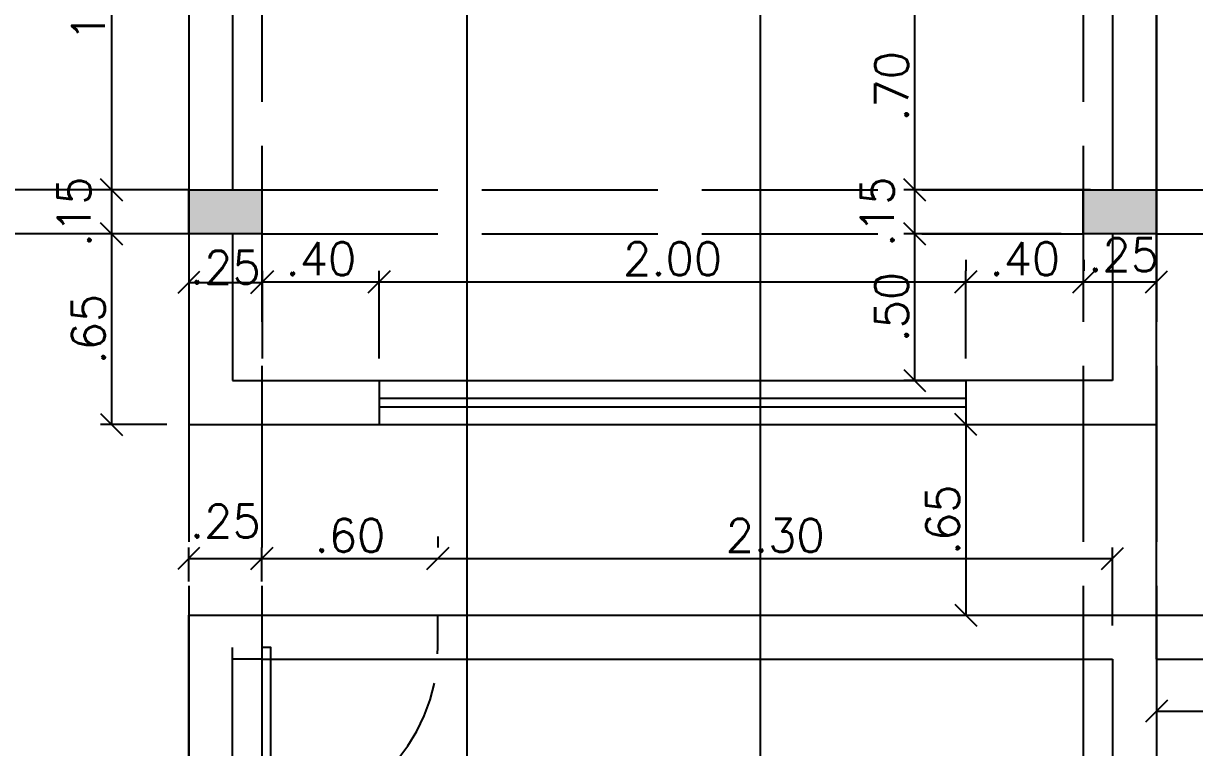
# Model space of a CAD drawing. Header units: inches. Extents: x -2 to 120, y -6 to 26.
# Drawn here: x 108.419 to 112.412, y 2.508 to 4.977 of the extents above; entities that cross this region are included whole.
import ezdxf

# ---------------------------------------------------------------- set-up
doc = ezdxf.new("R2010")
doc.units = ezdxf.units.IN
doc.header["$MEASUREMENT"] = 0
doc.linetypes.add('ACAD_ISO02W100', pattern=[15, 12, -3])
for name, color, linetype in [('Alvenaria', 4, 'Continuous'), ('ARQ-COTAS', 1, 'Continuous'), ('Estrutura', 6, 'Continuous'), ('Hachura', 8, 'Continuous'), ('Janela', 3, 'Continuous'), ('Peitoril', 1, 'Continuous'), ('Porta', 3, 'Continuous'), ('Projecao', 1, 'ACAD_ISO02W100'), ('Soleira', 1, 'Continuous')]:
    doc.layers.add(name, color=color, linetype=linetype)
doc.layers.get('0').off()
doc.styles.add('ROMANS', font='romans.shx')
doc.dimstyles.new('1-75', dxfattribs={"dimscale": 0.75, "dimtxt": 0.15, "dimasz": 0.1, "dimexe": 0.05, "dimexo": 0.1, "dimgap": 0.03, "dimtad": 1, "dimzin": 5, "dimdsep": 46, "dimtxsty": 'ROMANS', "dimblk": 'OBLIQUE', "dimcen": 0, "dimclrd": 256, "dimclre": 256, "dimclrt": 2, "dimadec": 0, "dimazin": 0, "dimtfac": 1, "dimtofl": 0, "dimtmove": 2, "dimatfit": 3, "dimfxl": 0.04, "dimtolj": 1, "dimtzin": 1, "dimarcsym": 0})

# ---------------------------------------------------------------- blocks, each defined once
blk = doc.blocks.new('_Oblique')
at = {"color": 0, "linetype": 'ByBlock', "lineweight": -2}
blk.add_line((-0.5, -0.5), (0.5, 0.5), dxfattribs=at)
blk = doc.blocks.new('*D1194')
at = {"layer": 'ARQ-COTAS', "lineweight": -2, "transparency": 16777216}
for p, q in [((112.0349, 4.1708), (112.0349, 4.1333)), ((112.2821, 4.1708), (112.2821, 4.1333)), ((112.0349, 4.0958), (112.2821, 4.0958))]:
    blk.add_line(p, q, dxfattribs=at)
at = {"layer": 'DEFPOINTS', "color": 0, "transparency": 16777216}
for p in [(112.0349, 4.0958), (112.2821, 4.0958), (112.2821, 4.0958)]:
    blk.add_point(p, dxfattribs=at)
at = {"layer": 'ARQ-COTAS', "lineweight": -2, "transparency": 16777216, "xscale": 0.07500000000000001, "yscale": 0.07500000000000001, "zscale": 0.07500000000000001, "rotation": 180}
blk.add_blockref('_Oblique', (112.0349, 4.0958), dxfattribs=at)
at = {"layer": 'ARQ-COTAS', "lineweight": -2, "transparency": 16777216, "xscale": 0.07500000000000001, "yscale": 0.07500000000000001, "zscale": 0.07500000000000001}
blk.add_blockref('_Oblique', (112.2821, 4.0958), dxfattribs=at)
at = {"layer": 'ARQ-COTAS', "color": 2, "transparency": 16777216, "insert": (112.1704, 4.1883), "char_height": 0.1125, "attachment_point": 5, "style": 'ROMANS'}
blk.add_mtext('\\A1;.25', dxfattribs=at)
blk = doc.blocks.new('*D1195')
at = {"layer": 'ARQ-COTAS', "lineweight": -2, "transparency": 16777216}
for p, q in [((112.0349, 4.1708), (112.0349, 4.1333)), ((111.6324, 3.8349), (111.6324, 4.1333)), ((111.6324, 4.0958), (112.0349, 4.0958))]:
    blk.add_line(p, q, dxfattribs=at)
at = {"layer": 'DEFPOINTS', "color": 0, "transparency": 16777216}
for p in [(112.0349, 4.0958), (112.0349, 4.0958), (111.6324, 3.7599)]:
    blk.add_point(p, dxfattribs=at)
at = {"layer": 'ARQ-COTAS', "lineweight": -2, "transparency": 16777216, "xscale": 0.07500000000000001, "yscale": 0.07500000000000001, "zscale": 0.07500000000000001, "rotation": 180}
blk.add_blockref('_Oblique', (111.6324, 4.0958), dxfattribs=at)
at = {"layer": 'ARQ-COTAS', "lineweight": -2, "transparency": 16777216, "xscale": 0.07500000000000001, "yscale": 0.07500000000000001, "zscale": 0.07500000000000001}
blk.add_blockref('_Oblique', (112.0349, 4.0958), dxfattribs=at)
at = {"layer": 'ARQ-COTAS', "color": 2, "transparency": 16777216, "insert": (111.8337, 4.1746), "char_height": 0.1125, "attachment_point": 5, "style": 'ROMANS'}
blk.add_mtext('\\A1;.40', dxfattribs=at)
blk = doc.blocks.new('*D1196')
at = {"layer": 'ARQ-COTAS', "lineweight": -2, "transparency": 16777216}
for p, q in [((111.6324, 4.1708), (111.6324, 4.1333)), ((109.6324, 3.8349), (109.6324, 4.1333)), ((109.6324, 4.0958), (111.6324, 4.0958))]:
    blk.add_line(p, q, dxfattribs=at)
at = {"layer": 'DEFPOINTS', "color": 0, "transparency": 16777216}
for p in [(111.6324, 4.0958), (111.6324, 4.0958), (109.6324, 3.7599)]:
    blk.add_point(p, dxfattribs=at)
at = {"layer": 'ARQ-COTAS', "lineweight": -2, "transparency": 16777216, "xscale": 0.07500000000000001, "yscale": 0.07500000000000001, "zscale": 0.07500000000000001, "rotation": 180}
blk.add_blockref('_Oblique', (109.6324, 4.0958), dxfattribs=at)
at = {"layer": 'ARQ-COTAS', "lineweight": -2, "transparency": 16777216, "xscale": 0.07500000000000001, "yscale": 0.07500000000000001, "zscale": 0.07500000000000001}
blk.add_blockref('_Oblique', (111.6324, 4.0958), dxfattribs=at)
at = {"layer": 'ARQ-COTAS', "color": 2, "transparency": 16777216, "insert": (110.6324, 4.1746), "char_height": 0.1125, "attachment_point": 5, "style": 'ROMANS'}
blk.add_mtext('\\A1;2.00', dxfattribs=at)
blk = doc.blocks.new('*D1197')
at = {"layer": 'ARQ-COTAS', "lineweight": -2, "transparency": 16777216}
for p, q in [((109.2343, 3.8349), (109.2343, 4.1333)), ((109.6324, 4.0672), (109.6324, 4.1333)), ((109.2343, 4.0958), (109.6324, 4.0958))]:
    blk.add_line(p, q, dxfattribs=at)
at = {"layer": 'DEFPOINTS', "color": 0, "transparency": 16777216}
for p in [(109.6324, 4.0958), (109.6324, 3.9922), (109.2343, 3.7599)]:
    blk.add_point(p, dxfattribs=at)
at = {"layer": 'ARQ-COTAS', "lineweight": -2, "transparency": 16777216, "xscale": 0.07500000000000001, "yscale": 0.07500000000000001, "zscale": 0.07500000000000001, "rotation": 180}
blk.add_blockref('_Oblique', (109.2343, 4.0958), dxfattribs=at)
at = {"layer": 'ARQ-COTAS', "lineweight": -2, "transparency": 16777216, "xscale": 0.07500000000000001, "yscale": 0.07500000000000001, "zscale": 0.07500000000000001}
blk.add_blockref('_Oblique', (109.6324, 4.0958), dxfattribs=at)
at = {"layer": 'ARQ-COTAS', "color": 2, "transparency": 16777216, "insert": (109.4334, 4.1746), "char_height": 0.1125, "attachment_point": 5, "style": 'ROMANS'}
blk.add_mtext('\\A1;.40', dxfattribs=at)
blk = doc.blocks.new('*D1198')
at = {"layer": 'ARQ-COTAS', "lineweight": -2, "transparency": 16777216}
for p, q in [((108.9824, 4.1849), (108.9824, 4.0564)), ((109.2324, 4.1689), (109.2324, 4.1314)), ((108.9824, 4.0939), (109.2324, 4.0939))]:
    blk.add_line(p, q, dxfattribs=at)
at = {"layer": 'DEFPOINTS', "color": 0, "transparency": 16777216}
for p in [(108.9824, 4.2599), (109.2324, 4.0939), (109.2324, 4.0939)]:
    blk.add_point(p, dxfattribs=at)
at = {"layer": 'ARQ-COTAS', "lineweight": -2, "transparency": 16777216, "xscale": 0.07500000000000001, "yscale": 0.07500000000000001, "zscale": 0.07500000000000001, "rotation": 180}
blk.add_blockref('_Oblique', (108.9824, 4.0939), dxfattribs=at)
at = {"layer": 'ARQ-COTAS', "lineweight": -2, "transparency": 16777216, "xscale": 0.07500000000000001, "yscale": 0.07500000000000001, "zscale": 0.07500000000000001}
blk.add_blockref('_Oblique', (109.2324, 4.0939), dxfattribs=at)
at = {"layer": 'ARQ-COTAS', "color": 2, "transparency": 16777216, "insert": (109.1074, 4.146), "char_height": 0.1125, "attachment_point": 5, "style": 'ROMANS'}
blk.add_mtext('\\A1;.25', dxfattribs=at)
blk = doc.blocks.new('*D1200')
at = {"layer": 'ARQ-COTAS', "lineweight": -2, "transparency": 16777216}
for p, q in [((109.8324, 3.2278), (109.8324, 3.1903)), ((112.1324, 2.9249), (112.1324, 3.1903)), ((109.8324, 3.1528), (112.1324, 3.1528))]:
    blk.add_line(p, q, dxfattribs=at)
at = {"layer": 'DEFPOINTS', "color": 0, "transparency": 16777216}
for p in [(109.8324, 3.1528), (112.1324, 3.1528), (112.1324, 2.8499)]:
    blk.add_point(p, dxfattribs=at)
at = {"layer": 'ARQ-COTAS', "lineweight": -2, "transparency": 16777216, "xscale": 0.07500000000000001, "yscale": 0.07500000000000001, "zscale": 0.07500000000000001, "rotation": 180}
blk.add_blockref('_Oblique', (109.8324, 3.1528), dxfattribs=at)
at = {"layer": 'ARQ-COTAS', "lineweight": -2, "transparency": 16777216, "xscale": 0.07500000000000001, "yscale": 0.07500000000000001, "zscale": 0.07500000000000001}
blk.add_blockref('_Oblique', (112.1324, 3.1528), dxfattribs=at)
at = {"layer": 'ARQ-COTAS', "color": 2, "transparency": 16777216, "insert": (110.9824, 3.2316), "char_height": 0.1125, "attachment_point": 5, "style": 'ROMANS'}
blk.add_mtext('\\A1;2.30', dxfattribs=at)
blk = doc.blocks.new('*D1201')
at = {"layer": 'ARQ-COTAS', "lineweight": -2, "transparency": 16777216}
for p, q in [((109.8324, 3.2278), (109.8324, 3.1903)), ((109.2324, 3.0749), (109.2324, 3.1903)), ((109.2324, 3.1528), (109.8324, 3.1528))]:
    blk.add_line(p, q, dxfattribs=at)
at = {"layer": 'DEFPOINTS', "color": 0, "transparency": 16777216}
for p in [(109.8324, 3.1528), (109.8324, 3.1528), (109.2324, 2.9999)]:
    blk.add_point(p, dxfattribs=at)
at = {"layer": 'ARQ-COTAS', "lineweight": -2, "transparency": 16777216, "xscale": 0.07500000000000001, "yscale": 0.07500000000000001, "zscale": 0.07500000000000001, "rotation": 180}
blk.add_blockref('_Oblique', (109.2324, 3.1528), dxfattribs=at)
at = {"layer": 'ARQ-COTAS', "lineweight": -2, "transparency": 16777216, "xscale": 0.07500000000000001, "yscale": 0.07500000000000001, "zscale": 0.07500000000000001}
blk.add_blockref('_Oblique', (109.8324, 3.1528), dxfattribs=at)
at = {"layer": 'ARQ-COTAS', "color": 2, "transparency": 16777216, "insert": (109.5324, 3.2316), "char_height": 0.1125, "attachment_point": 5, "style": 'ROMANS'}
blk.add_mtext('\\A1;.60', dxfattribs=at)
blk = doc.blocks.new('*D1202')
at = {"layer": 'ARQ-COTAS', "lineweight": -2, "transparency": 16777216}
for p, q in [((109.2324, 3.2278), (109.2324, 3.1903)), ((108.9824, 3.0749), (108.9824, 3.1903)), ((108.9824, 3.1528), (109.2324, 3.1528))]:
    blk.add_line(p, q, dxfattribs=at)
at = {"layer": 'DEFPOINTS', "color": 0, "transparency": 16777216}
for p in [(109.2324, 3.1528), (109.2324, 3.1528), (108.9824, 2.9999)]:
    blk.add_point(p, dxfattribs=at)
at = {"layer": 'ARQ-COTAS', "lineweight": -2, "transparency": 16777216, "xscale": 0.07500000000000001, "yscale": 0.07500000000000001, "zscale": 0.07500000000000001, "rotation": 180}
blk.add_blockref('_Oblique', (108.9824, 3.1528), dxfattribs=at)
at = {"layer": 'ARQ-COTAS', "lineweight": -2, "transparency": 16777216, "xscale": 0.07500000000000001, "yscale": 0.07500000000000001, "zscale": 0.07500000000000001}
blk.add_blockref('_Oblique', (109.2324, 3.1528), dxfattribs=at)
at = {"layer": 'ARQ-COTAS', "color": 2, "transparency": 16777216, "insert": (109.1074, 3.2803), "char_height": 0.1125, "attachment_point": 5, "style": 'ROMANS'}
blk.add_mtext('\\A1;.25', dxfattribs=at)
blk = doc.blocks.new('*D1204')
at = {"layer": 'ARQ-COTAS', "lineweight": -2, "transparency": 16777216}
for p, q in [((112.2824, 2.7749), (112.2824, 2.5948)), ((114.7724, 2.7073), (114.7724, 2.6698)), ((112.2824, 2.6323), (114.7724, 2.6323))]:
    blk.add_line(p, q, dxfattribs=at)
at = {"layer": 'DEFPOINTS', "color": 0, "transparency": 16777216}
for p in [(112.2824, 2.8499), (114.7724, 2.6323), (114.7724, 2.6323)]:
    blk.add_point(p, dxfattribs=at)
at = {"layer": 'ARQ-COTAS', "lineweight": -2, "transparency": 16777216, "xscale": 0.07500000000000001, "yscale": 0.07500000000000001, "zscale": 0.07500000000000001, "rotation": 180}
blk.add_blockref('_Oblique', (112.2824, 2.6323), dxfattribs=at)
at = {"layer": 'ARQ-COTAS', "lineweight": -2, "transparency": 16777216, "xscale": 0.07500000000000001, "yscale": 0.07500000000000001, "zscale": 0.07500000000000001}
blk.add_blockref('_Oblique', (114.7724, 2.6323), dxfattribs=at)
at = {"layer": 'ARQ-COTAS', "color": 2, "transparency": 16777216, "insert": (113.5274, 2.711), "char_height": 0.1125, "attachment_point": 5, "style": 'ROMANS'}
blk.add_mtext('\\A1;2.49', dxfattribs=at)
blk = doc.blocks.new('*D1233')
at = {"layer": 'ARQ-COTAS', "lineweight": -2, "transparency": 16777216}
for p, q in [((111.5574, 3.6099), (111.5949, 3.6099)), ((111.6324, 3.6099), (111.6324, 2.9599)), ((111.5574, 2.9599), (111.5949, 2.9599))]:
    blk.add_line(p, q, dxfattribs=at)
at = {"layer": 'DEFPOINTS', "color": 0, "transparency": 16777216}
for p in [(111.6324, 3.6099), (111.6324, 2.9599), (111.6324, 2.9599)]:
    blk.add_point(p, dxfattribs=at)
at = {"layer": 'ARQ-COTAS', "lineweight": -2, "transparency": 16777216, "xscale": 0.07500000000000001, "yscale": 0.07500000000000001, "zscale": 0.07500000000000001}
for p, rotation in [((111.6324, 3.6099), 90), ((111.6324, 2.9599), 270)]:
    blk.add_blockref('_Oblique', p, dxfattribs=dict(at, rotation=rotation))
at = {"layer": 'ARQ-COTAS', "color": 2, "transparency": 16777216, "insert": (111.5536, 3.2849), "char_height": 0.1125, "attachment_point": 5, "rotation": 90, "style": 'ROMANS'}
blk.add_mtext('\\A1;.65', dxfattribs=at)
blk = doc.blocks.new('*D1237')
at = {"layer": 'ARQ-COTAS', "lineweight": -2, "transparency": 16777216}
for p, q in [((108.9074, 4.2599), (108.6818, 4.2599)), ((108.7193, 4.2599), (108.7193, 3.6099)), ((108.9074, 3.6099), (108.6818, 3.6099))]:
    blk.add_line(p, q, dxfattribs=at)
at = {"layer": 'DEFPOINTS', "color": 0, "transparency": 16777216}
for p in [(108.9824, 4.2599), (108.7193, 3.6099), (108.9824, 3.6099)]:
    blk.add_point(p, dxfattribs=at)
at = {"layer": 'ARQ-COTAS', "lineweight": -2, "transparency": 16777216, "xscale": 0.07500000000000001, "yscale": 0.07500000000000001, "zscale": 0.07500000000000001}
for p, rotation in [((108.7193, 4.2599), 90), ((108.7193, 3.6099), 270)]:
    blk.add_blockref('_Oblique', p, dxfattribs=dict(at, rotation=rotation))
at = {"layer": 'ARQ-COTAS', "color": 2, "transparency": 16777216, "insert": (108.6406, 3.9349), "char_height": 0.1125, "attachment_point": 5, "rotation": 90, "style": 'ROMANS'}
blk.add_mtext('\\A1;.65', dxfattribs=at)
blk = doc.blocks.new('*D1238')
at = {"layer": 'ARQ-COTAS', "lineweight": -2, "transparency": 16777216}
for p, q in [((108.9074, 4.4099), (108.6818, 4.4099)), ((108.7193, 4.4099), (108.7193, 4.2599)), ((108.9074, 4.2599), (108.6818, 4.2599))]:
    blk.add_line(p, q, dxfattribs=at)
at = {"layer": 'DEFPOINTS', "color": 0, "transparency": 16777216}
for p in [(108.9824, 4.4099), (108.7193, 4.2599), (108.9824, 4.2599)]:
    blk.add_point(p, dxfattribs=at)
at = {"layer": 'ARQ-COTAS', "lineweight": -2, "transparency": 16777216, "xscale": 0.07500000000000001, "yscale": 0.07500000000000001, "zscale": 0.07500000000000001}
for p, rotation in [((108.7193, 4.4099), 90), ((108.7193, 4.2599), 270)]:
    blk.add_blockref('_Oblique', p, dxfattribs=dict(at, rotation=rotation))
at = {"layer": 'ARQ-COTAS', "color": 2, "transparency": 16777216, "insert": (108.5918, 4.3349), "char_height": 0.1125, "attachment_point": 5, "rotation": 90, "style": 'ROMANS'}
blk.add_mtext('\\A1;.15', dxfattribs=at)
blk = doc.blocks.new('*D1239')
at = {"layer": 'ARQ-COTAS', "lineweight": -2, "transparency": 16777216}
for p, q in [((108.9074, 5.7599), (108.6818, 5.7599)), ((108.7193, 5.7599), (108.7193, 4.4099)), ((108.9074, 4.4099), (108.6818, 4.4099))]:
    blk.add_line(p, q, dxfattribs=at)
at = {"layer": 'DEFPOINTS', "color": 0, "transparency": 16777216}
for p in [(108.9824, 5.7599), (108.7193, 4.4099), (108.9824, 4.4099)]:
    blk.add_point(p, dxfattribs=at)
at = {"layer": 'ARQ-COTAS', "lineweight": -2, "transparency": 16777216, "xscale": 0.07500000000000001, "yscale": 0.07500000000000001, "zscale": 0.07500000000000001}
for p, rotation in [((108.7193, 5.7599), 90), ((108.7193, 4.4099), 270)]:
    blk.add_blockref('_Oblique', p, dxfattribs=dict(at, rotation=rotation))
at = {"layer": 'ARQ-COTAS', "color": 2, "transparency": 16777216, "insert": (108.6406, 5.0849), "char_height": 0.1125, "attachment_point": 5, "rotation": 90, "style": 'ROMANS'}
blk.add_mtext('\\A1;1.35', dxfattribs=at)
blk = doc.blocks.new('*D1246')
at = {"layer": 'ARQ-COTAS', "lineweight": -2, "transparency": 16777216}
for p, q in [((111.9572, 5.1146), (111.4204, 5.1146)), ((111.4579, 5.1146), (111.4579, 4.4099)), ((112.0574, 4.4099), (111.4204, 4.4099))]:
    blk.add_line(p, q, dxfattribs=at)
at = {"layer": 'DEFPOINTS', "color": 0, "transparency": 16777216}
for p in [(112.0322, 5.1146), (111.4579, 4.4099), (112.1324, 4.4099)]:
    blk.add_point(p, dxfattribs=at)
at = {"layer": 'ARQ-COTAS', "lineweight": -2, "transparency": 16777216, "xscale": 0.07500000000000001, "yscale": 0.07500000000000001, "zscale": 0.07500000000000001}
for p, rotation in [((111.4579, 5.1146), 90), ((111.4579, 4.4099), 270)]:
    blk.add_blockref('_Oblique', p, dxfattribs=dict(at, rotation=rotation))
at = {"layer": 'ARQ-COTAS', "color": 2, "transparency": 16777216, "insert": (111.3791, 4.7623), "char_height": 0.1125, "attachment_point": 5, "rotation": 90, "style": 'ROMANS'}
blk.add_mtext('\\A1;.70', dxfattribs=at)
blk = doc.blocks.new('*D1247')
at = {"layer": 'ARQ-COTAS', "lineweight": -2, "transparency": 16777216}
for p, q in [((111.9572, 4.4099), (111.4204, 4.4099)), ((111.4579, 4.4099), (111.4579, 4.2599)), ((111.9574, 4.2599), (111.4204, 4.2599))]:
    blk.add_line(p, q, dxfattribs=at)
at = {"layer": 'DEFPOINTS', "color": 0, "transparency": 16777216}
for p in [(112.0322, 4.4099), (111.4579, 4.2599), (112.0324, 4.2599)]:
    blk.add_point(p, dxfattribs=at)
at = {"layer": 'ARQ-COTAS', "lineweight": -2, "transparency": 16777216, "xscale": 0.07500000000000001, "yscale": 0.07500000000000001, "zscale": 0.07500000000000001}
for p, rotation in [((111.4579, 4.4099), 90), ((111.4579, 4.2599), 270)]:
    blk.add_blockref('_Oblique', p, dxfattribs=dict(at, rotation=rotation))
at = {"layer": 'ARQ-COTAS', "color": 2, "transparency": 16777216, "insert": (111.3304, 4.3349), "char_height": 0.1125, "attachment_point": 5, "rotation": 90, "style": 'ROMANS'}
blk.add_mtext('\\A1;.15', dxfattribs=at)
blk = doc.blocks.new('*D1248')
at = {"layer": 'ARQ-COTAS', "lineweight": -2, "transparency": 16777216}
for p, q in [((111.9572, 4.2599), (111.4204, 4.2599)), ((111.4579, 4.2599), (111.4579, 3.7599)), ((112.0574, 3.7599), (111.4204, 3.7599))]:
    blk.add_line(p, q, dxfattribs=at)
at = {"layer": 'DEFPOINTS', "color": 0, "transparency": 16777216}
for p in [(112.0322, 4.2599), (111.4579, 3.7599), (112.1324, 3.7599)]:
    blk.add_point(p, dxfattribs=at)
at = {"layer": 'ARQ-COTAS', "lineweight": -2, "transparency": 16777216, "xscale": 0.07500000000000001, "yscale": 0.07500000000000001, "zscale": 0.07500000000000001}
for p, rotation in [((111.4579, 4.2599), 90), ((111.4579, 3.7599), 270)]:
    blk.add_blockref('_Oblique', p, dxfattribs=dict(at, rotation=rotation))
at = {"layer": 'ARQ-COTAS', "color": 2, "transparency": 16777216, "insert": (111.3791, 4.0099), "char_height": 0.1125, "attachment_point": 5, "rotation": 90, "style": 'ROMANS'}
blk.add_mtext('\\A1;.50', dxfattribs=at)

msp = doc.modelspace()

# ---------------------------------------------------------------- hatches: boundary and pattern name
at = {"layer": 'Hachura', "ltscale": 0.03}
h = msp.add_hatch(dxfattribs=at)
h.set_pattern_fill('AR-CONC', color=256, scale=0.01, angle=-90)
h.set_pattern_definition([(320, (104.13239, 15.25994), (-0.00627521, -0.07172602), [0.0075, -0.0825]), (265, (104.13239, 15.25994), (0.0752192, 0.01387513), [0.006, -0.066]), (10.45144, (104.131866, 15.25396), (0.068944, -0.05785088), [0.00637402, -0.0701142]), (316.1842, (104.15239, 15.25994), (-0.01655193, -0.10672413), [0.01125, -0.12375]), (6.63564, (104.15101, 15.25105), (0.09741186, -0.0934662), [0.00956103, -0.1051714]), (261.18416, (104.15239, 15.25994), (0.09741186, -0.0934662), [0.009, -0.099]), (291, (104.14739, 15.24994), (-0.04026189, -0.0596907), [0.0075, -0.0825]), (236, (104.14739, 15.24994), (0.072515, -0.02433153), [0.006, -0.066]), (341.45144, (104.14403, 15.244966), (0.03225312, -0.08402224), [0.00637402, -0.0701142]), (307.5, (104.132388, 15.25994), (0.033289385, -0.001215986), [0, -0.0652, 0, -0.067, 0, -0.06625]), (277.5, (104.13239, 15.25994), (0.03944117, -0.026306954), [0, -0.0382, 0, -0.0637, 0, -0.02525]), (237.5, (104.132388, 15.28224), (-0.002255487, -0.053382244), [0, -0.025, 0, -0.078, 0, -0.1035]), (227.5, (104.13239, 15.29224), (0.0100105, -0.05831862), [0, -0.0325, 0, -0.0518, 0, -0.0735])])
h.paths.add_polyline_path([(109.2324, 15.0599), (109.2324, 15.2599), (108.9824, 15.2599), (108.9824, 15.0599)])
h.paths.add_polyline_path([(112.0324, 15.2599), (112.0324, 15.0599), (112.2824, 15.0599), (112.2824, 15.2599)])
h.paths.add_polyline_path([(112.2822, 9.7599), (112.2822, 9.9099), (112.0324, 9.9099), (112.0324, 9.7599)])
h.paths.add_polyline_path([(109.2324, 9.7599), (109.2324, 9.9099), (108.9824, 9.9099), (108.9824, 9.7599)])
h.paths.add_polyline_path([(109.2324, 4.2599), (109.2324, 4.4099), (108.9824, 4.4099), (108.9824, 4.2599)])
h.paths.add_polyline_path([(112.2821, 4.2599), (112.2821, 4.4099), (112.0324, 4.4099), (112.0324, 4.2599)])
h.paths.add_polyline_path([(116.9324, 15.0099), (117.1324, 15.0099), (117.1324, 15.2599), (116.9324, 15.2599)])
h.paths.add_polyline_path([(117.1324, 9.7099), (117.1324, 9.9599), (116.9324, 9.9599), (116.9324, 9.7099)])
h.paths.add_polyline_path([(117.1324, 4.5099), (116.9324, 4.5099), (116.9324, 4.2599), (117.1324, 4.2599)])
h.paths.add_polyline_path([(117.1324, 0.5099), (116.9324, 0.5099), (116.9324, 0.2599), (117.1324, 0.2599)])
h.paths.add_polyline_path([(109.2324, 0.4499), (108.9824, 0.4499), (108.9824, 0.2499), (109.2324, 0.2499)])
h.paths.add_polyline_path([(104.3324, 0.2499), (104.3324, 0.4999), (104.1324, 0.4999), (104.1324, 0.2499)])
h.paths.add_polyline_path([(104.3324, 4.1999), (104.3324, 4.4499), (104.1324, 4.4499), (104.1324, 4.1999)])
h.paths.add_polyline_path([(104.3324, 9.7099), (104.3324, 9.9599), (104.1324, 9.9599), (104.1324, 9.7099)])
h.paths.add_polyline_path([(104.3324, 15.0099), (104.3324, 15.2599), (104.1324, 15.2599), (104.1324, 15.0099)])
h.paths.add_polyline_path([(110.6551, 1.585), (110.6551, 1.0519), (110.8239, 1.0519), (110.8239, 1.585)], flags=9)
h.paths.add_polyline_path([(110.8201, 1.7375), (110.8201, 1.1562), (110.9888, 1.1562), (110.9888, 1.7375)], flags=9)

# ---------------------------------------------------------------- linework, layer by layer
at = {"layer": 'Alvenaria', "ltscale": 0.03}
for p, q in [((109.9324, 0.3999), (109.9324, 17.4113)), ((110.9324, 0.3999), (110.9324, 16.2599)), ((112.2824, 2.8099), (112.2824, 16.2599))]:
    msp.add_line(p, q, dxfattribs=at)
at = {"layer": 'Alvenaria'}
for p, q in [((108.9824, 5.7599), (108.9824, 4.4099)), ((109.1324, 5.7599), (109.1324, 4.4099)), ((112.1324, 5.1099), (112.1324, 4.4099)), ((112.2824, 5.1099), (112.2824, 4.4099)), ((108.9824, 4.2599), (108.9824, 3.6099)), ((109.1324, 4.2599), (109.1324, 3.7599)), ((112.1324, 4.2599), (112.1324, 3.7599)), ((112.2824, 3.6099), (112.2824, 4.2599)), ((109.1324, 3.7599), (109.6324, 3.7599)), ((109.6324, 3.7599), (109.6324, 3.6099)), ((111.6324, 3.7599), (111.6324, 3.6099)), ((112.1324, 3.7599), (111.6324, 3.7599)), ((108.9824, 3.6099), (109.6324, 3.6099)), ((111.6324, 3.6099), (112.2824, 3.6099)), ((108.9824, 0.4499), (108.9824, 2.9599)), ((108.9824, 2.9599), (109.2324, 2.9599)), ((109.2324, 2.9599), (109.2324, 2.8499)), ((109.8324, 2.8499), (109.8324, 2.9599)), ((109.8324, 2.9599), (112.2824, 2.9599)), ((112.2824, 2.9599), (112.9324, 2.9599)), ((109.1324, 0.4499), (109.1324, 2.8499)), ((109.2324, 2.8099), (109.1324, 2.8099)), ((109.8324, 2.8099), (112.1324, 2.8099)), ((112.1324, 2.8099), (112.1324, 0.4499)), ((112.2824, 2.8099), (112.2824, 0.4499)), ((112.2824, 2.8099), (114.7724, 2.8099))]:
    msp.add_line(p, q, dxfattribs=at)
at = {"layer": 'Estrutura'}
for p, q in [((108.9824, 4.4099), (109.2324, 4.4099)), ((108.9824, 4.2599), (108.9824, 4.4099)), ((109.2324, 4.4099), (109.2324, 4.2599)), ((112.0324, 4.2599), (112.0324, 4.4099)), ((112.0324, 4.4099), (112.2824, 4.4099)), ((112.2824, 4.4099), (112.2824, 4.2599)), ((109.2324, 4.2599), (108.9824, 4.2599)), ((112.2824, 4.2599), (112.0324, 4.2599))]:
    msp.add_line(p, q, dxfattribs=at)
at = {"layer": 'Janela'}
for p, q in [((109.6324, 3.6999), (111.6324, 3.6999)), ((109.6324, 3.6699), (111.6324, 3.6699))]:
    msp.add_line(p, q, dxfattribs=at)
at = {"layer": 'Peitoril'}
for p, q in [((109.6324, 3.7599), (111.6324, 3.7599)), ((109.6324, 3.6099), (111.6324, 3.6099))]:
    msp.add_line(p, q, dxfattribs=at)
at = {"layer": 'Porta', "ltscale": 0.05}
msp.add_lwpolyline([(109.2324, 2.8499), (109.2324, 2.2499), (109.2624, 2.2499), (109.2624, 2.8499)], close=True, dxfattribs=at)
at = {"layer": 'Projecao', "ltscale": 0.05}
for p, q in [((108.9824, 15.0599), (108.9824, 0.4499)), ((109.2324, 15.0599), (109.2324, 0.4499)), ((112.0324, 15.0599), (112.032, 0.4499)), ((112.2824, 15.0599), (112.282, 0.4499)), ((108.9824, 4.4099), (104.3324, 4.4099)), ((109.2324, 4.4099), (112.0324, 4.4099)), ((112.2824, 4.4099), (116.9172, 4.4099)), ((108.9824, 4.2599), (104.3324, 4.2599)), ((109.2324, 4.2599), (112.0324, 4.2599)), ((112.2824, 4.2599), (116.9172, 4.2599))]:
    msp.add_line(p, q, dxfattribs=at)
at = {"layer": 'Projecao', "ltscale": 0.03}
msp.add_arc((109.2324, 2.8499), 0.6, 270, 360, dxfattribs=at)
at = {"layer": 'Soleira'}
for p, q in [((109.2324, 2.9599), (109.8324, 2.9599)), ((109.2324, 2.8099), (109.8324, 2.8099))]:
    msp.add_line(p, q, dxfattribs=at)

# ---------------------------------------------------------------- dimensions: what is measured, and where the dimension line sits
at = {"layer": 'ARQ-COTAS'}
for base, p1, p2, picture, middle in [((108.7193, 4.4099), (108.9824, 5.7599), (108.9824, 4.4099), '*D1239', (108.6406, 5.0849)), ((111.4579, 4.4099), (112.0322, 5.1146), (112.1324, 4.4099), '*D1246', (111.3791, 4.7623)), ((108.7193, 4.2599), (108.9824, 4.4099), (108.9824, 4.2599), '*D1238', (108.5918, 4.3349)), ((111.4579, 4.2599), (112.0322, 4.4099), (112.0324, 4.2599), '*D1247', (111.3304, 4.3349)), ((108.7193, 3.6099), (108.9824, 4.2599), (108.9824, 3.6099), '*D1237', (108.6406, 3.9349)), ((111.4579, 3.7599), (112.0322, 4.2599), (112.1324, 3.7599), '*D1248', (111.3791, 4.0099)), ((111.6324, 2.9599), (111.6324, 3.6099), (111.6324, 2.9599), '*D1233', (111.5536, 3.2849))]:
    dim = msp.add_linear_dim(base=base, p1=p1, p2=p2, angle=270, dimstyle='1-75', dxfattribs=at)
    dim.commit()
    dim.dimension.update_dxf_attribs({"geometry": picture, "text_midpoint": middle})
for base, p1, p2, picture, middle in [((109.2324, 4.0939), (108.9824, 4.2599), (109.2324, 4.0939), '*D1198', (109.1074, 4.146)), ((112.2821, 4.0958), (112.0349, 4.0958), (112.2821, 4.0958), '*D1194', (112.1704, 4.1883))]:
    dim = msp.add_linear_dim(base=base, p1=p1, p2=p2, dimstyle='1-75', dxfattribs=at)
    dim.commit()
    dim.dimension.update_dxf_attribs({"geometry": picture, "text_midpoint": middle, "dimtype": 160})
for base, p1, p2, picture, middle in [((109.6324, 4.0958), (109.2343, 3.7599), (109.6324, 3.9922), '*D1197', (109.4334, 4.1746)), ((111.6324, 4.0958), (109.6324, 3.7599), (111.6324, 4.0958), '*D1196', (110.6324, 4.1746)), ((112.0349, 4.0958), (111.6324, 3.7599), (112.0349, 4.0958), '*D1195', (111.8337, 4.1746)), ((109.2324, 3.1528), (108.9824, 2.9999), (109.2324, 3.1528), '*D1202', (109.1074, 3.2803)), ((109.8324, 3.1528), (109.2324, 2.9999), (109.8324, 3.1528), '*D1201', (109.5324, 3.2316)), ((112.1324, 3.1528), (109.8324, 3.1528), (112.1324, 2.8499), '*D1200', (110.9824, 3.2316)), ((114.7724, 2.6323), (112.2824, 2.8499), (114.7724, 2.6323), '*D1204', (113.5274, 2.711))]:
    dim = msp.add_linear_dim(base=base, p1=p1, p2=p2, dimstyle='1-75', dxfattribs=at)
    dim.commit()
    dim.dimension.update_dxf_attribs({"geometry": picture, "text_midpoint": middle})

doc.saveas('drawing.dxf')
